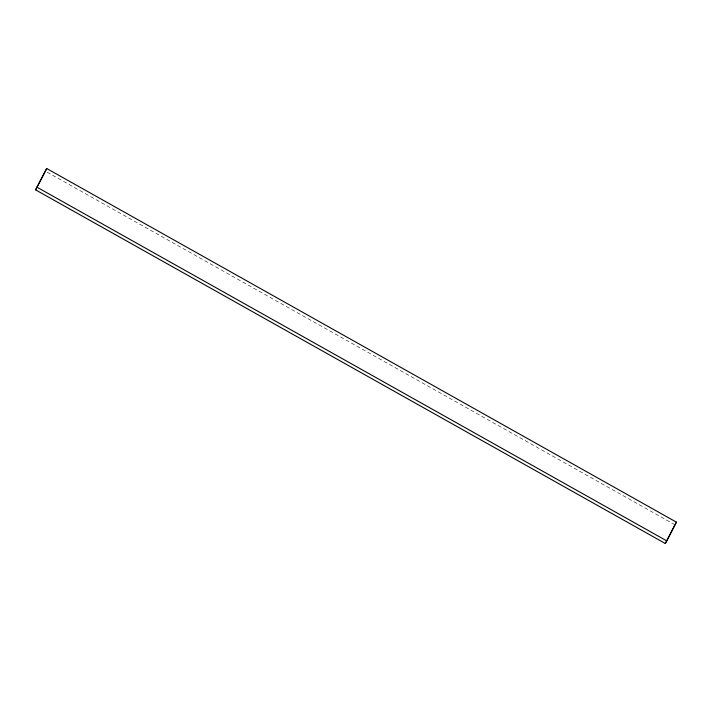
<?xml version="1.0" encoding="UTF-8"?>
<svg xmlns="http://www.w3.org/2000/svg" width="712" height="712" viewBox="0 0 712 712"><rect width="100%" height="100%" fill="white"/><g stroke="black" fill="none" stroke-linecap="round" stroke-linejoin="round"><path stroke-width="0.53" stroke-dasharray="3.56 2.67" d="M47.17 172.197L673.944 524.201"/><path stroke-width="1.07" d="M35.6 189.855L46.716 168.513L676.4 522.145L666.761 540.889L665.284 543.487L35.6 189.855L46.716 168.513M665.284 543.487L676.4 522.145M37.086 187.256L666.761 540.889"/></g></svg>
